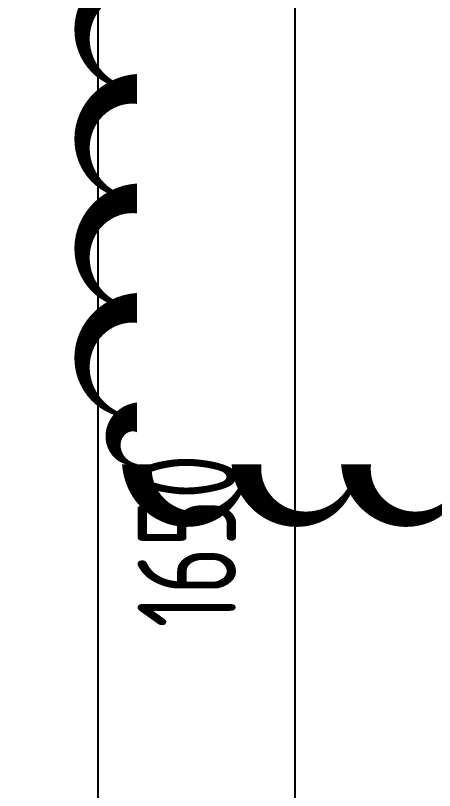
# Model space of a CAD drawing. Extents: x -678900 to 2378000, y 0 to 1840591.
# Drawn here: x -146319 to -145787, y 694929 to 695913 of the extents above; entities that cross this region are included whole.
import ezdxf

# ---------------------------------------------------------------- set-up
doc = ezdxf.new("R2010")
doc.units = 0
doc.header["$LTSCALE"] = 1000
doc.header["$MEASUREMENT"] = 0
doc.header["$PDMODE"] = 1
doc.layers.get('0').update_dxf_attribs({"linetype": 'CONTINUOUS'})
doc.layers.get('DEFPOINTS').update_dxf_attribs({"color": 8, "linetype": 'CONTINUOUS'})
for name, color, linetype in [('AD-DIMS-INSD', 73, 'CONTINUOUS'), ('AD-INDX', 43, 'CONTINUOUS'), ('C-XREF-INT', 7, 'CONTINUOUS'), ('verify', 50, 'CONTINUOUS')]:
    doc.layers.add(name, color=color, linetype=linetype)
doc.styles.add('TH-STYLE3', font='TSSDENG', dxfattribs={"width": 0.7, "bigfont": 'TSSDCHN'})
doc.dimstyles.new('TH-DIM50', dxfattribs={"dimscale": 50, "dimtxt": 2.5, "dimasz": 1, "dimexe": 1, "dimexo": 1, "dimgap": 1.5, "dimtad": 1, "dimdec": 0, "dimdsep": 46, "dimtxsty": 'TH-STYLE3', "dimblk1": 'ARCHTICK', "dimblk2": 'ARCHTICK', "dimsah": 1, "dimcen": -1, "dimclrd": 256, "dimclre": 256, "dimclrt": 256, "dimazin": 0, "dimtfac": 1, "dimtdec": 0, "dimtix": 1, "dimtmove": 2, "dimatfit": 0, "dimldrblk": 'ARCHTICK', "dimfxl": 0, "dimtolj": 1, "dimtzin": 0, "dimlwd": -1, "dimlwe": -1, "dimarcsym": 0})

# ---------------------------------------------------------------- blocks, each defined once
blk = doc.blocks.new('_ArchTick')
at = {"color": 0, "linetype": 'ByBlock', "const_width": 0.4}
blk.add_lwpolyline([(-0.5, -0.5), (0.5, 0.5)], dxfattribs=at)
blk = doc.blocks.new('*D477')
at = {"layer": 'AD-DIMS-INSD'}
for p, q in [((6609.68, 15390.05), (7138.52, 15390.05)), ((7088.52, 13740), (7088.52, 15390.05)), ((6609.68, 13740), (7138.52, 13740))]:
    blk.add_line(p, q, dxfattribs=at)
at = {"layer": 'DEFPOINTS', "color": 0}
for p in [(6559.68, 15390.05), (7088.52, 15390.05), (6559.68, 13740)]:
    blk.add_point(p, dxfattribs=at)
at = {"layer": 'AD-DIMS-INSD', "xscale": 50, "yscale": 50, "zscale": 50}
for p, rotation in [((7088.52, 15390.05), 90), ((7088.52, 13740), 270)]:
    blk.add_blockref('_ArchTick', p, dxfattribs=dict(at, rotation=rotation))
at = {"layer": 'AD-DIMS-INSD', "insert": (6951.02, 14565.03), "char_height": 125, "attachment_point": 5, "rotation": 90, "style": 'TH-STYLE3'}
blk.add_mtext('\\A1;1650', dxfattribs=at)
blk = doc.blocks.new('电梯标高')
at = {"layer": 'AD-INDX'}
blk.add_lwpolyline([(6838.52, -745.07), (6838.52, 9080), (6733.52, 9118.22), (6943.52, 9155.25), (6838.52, 9192.5), (6838.52, 16434.01)], dxfattribs=at)
at = {"layer": 'AD-DIMS-INSD'}
dim = blk.add_aligned_dim(p1=(6559.68, 13740), p2=(6559.68, 15390.05), distance=-528.84, dimstyle='TH-DIM50', dxfattribs=at)
dim.commit()
dim.dimension.update_dxf_attribs({"geometry": '*D477', "text_midpoint": (6951.02, 14565.03)})

msp = doc.modelspace()

# ---------------------------------------------------------------- block references
at = {"layer": 'C-XREF-INT'}
msp.add_blockref('电梯标高', (-153052.49, 680680.78), dxfattribs=at)

# ---------------------------------------------------------------- next in the draw order: linework, layer by layer
at = {"layer": 'verify'}
msp.add_lwpolyline([(-146164.65, 695959.09, 38.02, 1, 1), (-146164.65, 695819.98, 38.02, 1, 1), (-146164.65, 695680.86, 38.02, 1, 1), (-146164.65, 695541.75, 38.02, 1, 1), (-146164.65, 695402.63, 38.02, 1, 1), (-146164.65, 695343.02, 38.02, 1, 1), (-146025.54, 695343.02, 38.02, 1, 1), (-145886.43, 695343.02, 38.02, 1, 1), (-145747.31, 695343.02, 38.02, 1, 1), (-145608.2, 695343.02, 38.02, 1, 1), (-145469.08, 695343.02, 38.02, 1, 1), (-145329.97, 695343.02, 38.02, 1, 1), (-145190.85, 695343.02, 38.02, 1, 1), (-145051.74, 695343.02, 38.02, 1, 1), (-144912.62, 695343.02, 38.02, 1, 1), (-144773.51, 695343.02, 38.02, 1, 1), (-144634.39, 695343.02, 38.02, 1, 1), (-144592.76, 695343.02, 38.02, 1, 1), (-144592.76, 695482.14, 38.02, 1, 1), (-144592.76, 695621.25, 38.02, 1, 1), (-144592.76, 695760.36, 38.02, 1, 1), (-144592.76, 695899.48, 38.02, 1, 1), (-144592.76, 696038.59, 38.02, 1, 1)], format="xyseb", dxfattribs=at)

doc.saveas('drawing.dxf')
